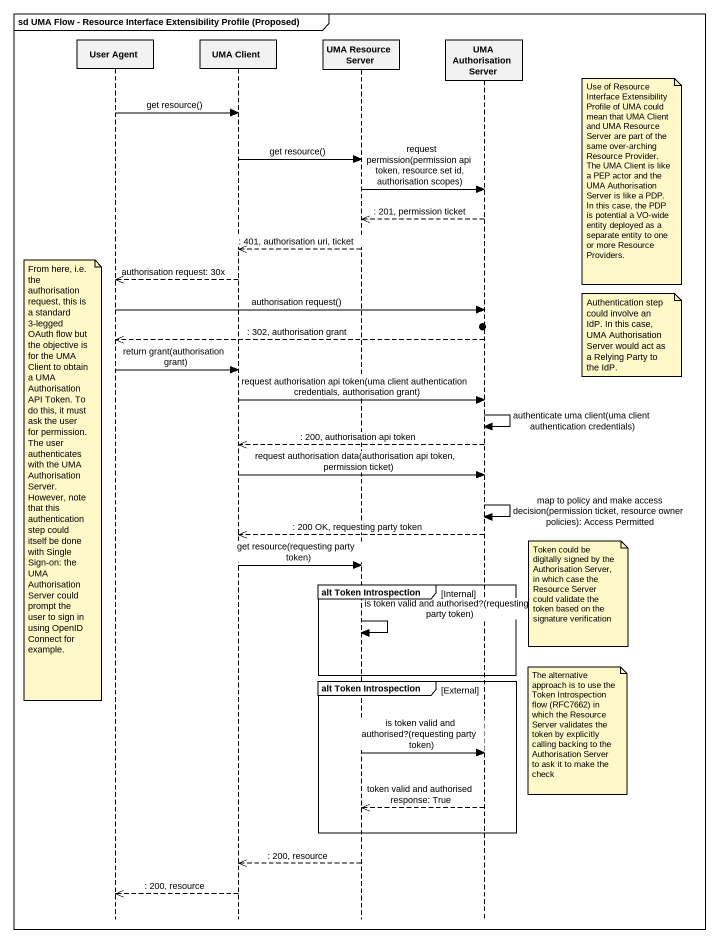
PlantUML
@startuml
mainframe sd UMA Flow - Resource Interface Extensibility Profile (Proposed)
hide footbox
participant "User Agent" as User_Agent
participant "UMA Client" as UMA_Client
participant "UMA Resource Server" as UMA_Resource_Server
participant "UMA Authorisation Server" as UMA_Authorisation_Server

User_Agent -> UMA_Client : get resource()
UMA_Client -> UMA_Resource_Server : get resource()
note right of UMA_Authorisation_Server : Use of Resource Interface Extensibility Profile of UMA could mean that UMA Client and UMA Resource Server are part of the same over-arching Resource Provider. The UMA Client is like a PEP actor and the UMA Authorisation Server is like a PDP. In this case, the PDP is potential a VO-wide entity deployed as a separate entity to one or more Resource Providers.
UMA_Resource_Server -> UMA_Authorisation_Server : request permission(permission api token, resource set id, authorisation scopes)
UMA_Authorisation_Server -->> UMA_Resource_Server : : 201, permission ticket
UMA_Resource_Server -->> UMA_Client : : 401, authorisation uri, ticket
UMA_Client -->> User_Agent : authorisation request: 30x
User_Agent -> UMA_Authorisation_Server : authorisation request()
note right of UMA_Authorisation_Server : Authentication step could involve an IdP. In this case, UMA Authorisation Server would act as a Relying Party to the IdP.
UMA_Authorisation_Server -->> User_Agent : : 302, authorisation grant
User_Agent -> UMA_Client : return grant(authorisation grant)
UMA_Client -> UMA_Authorisation_Server : request authorisation api token(uma client authentication credentials, authorisation grant)
UMA_Authorisation_Server -> UMA_Authorisation_Server : authenticate uma client(uma client authentication credentials)
UMA_Authorisation_Server -->> UMA_Client : : 200, authorisation api token
UMA_Client -> UMA_Authorisation_Server : request authorisation data(authorisation api token, permission ticket)
note left of User_Agent : From here, i.e. the authorisation request, this is a standard 3-legged OAuth flow but the objective is for the UMA Client to obtain a UMA Authorisation API Token. To do this, it must ask the user for permission. The user authenticates with the UMA Authorisation Server. However, note that this authentication step could itself be done with Single Sign-on: the UMA Authorisation Server could prompt the user to sign in using OpenID Connect for example.
UMA_Authorisation_Server -> UMA_Authorisation_Server : map to policy and make access decision(permission ticket, resource owner policies): Access Permitted
UMA_Authorisation_Server -->> UMA_Client : : 200 OK, requesting party token
UMA_Client -> UMA_Resource_Server : get resource(requesting party token)
group alt Token Introspection [Internal]
  note right of UMA_Authorisation_Server : Token could be digitally signed by the Authorisation Server, in which case the Resource Server could validate the token based on the signature verification
  UMA_Resource_Server -> UMA_Resource_Server : is token valid and authorised?(requesting party token)
end
group alt Token Introspection [External]
  note right of UMA_Authorisation_Server : The alternative approach is to use the Token Introspection flow (RFC7662) in which the Resource Server validates the token by explicitly calling backing to the Authorisation Server to ask it to make the check
  UMA_Resource_Server -> UMA_Authorisation_Server : is token valid and authorised?(requesting party token)
  UMA_Authorisation_Server -->> UMA_Resource_Server : token valid and authorised response: True
end
UMA_Resource_Server -->> UMA_Client : : 200, resource
UMA_Client -->> User_Agent : : 200, resource
@enduml
